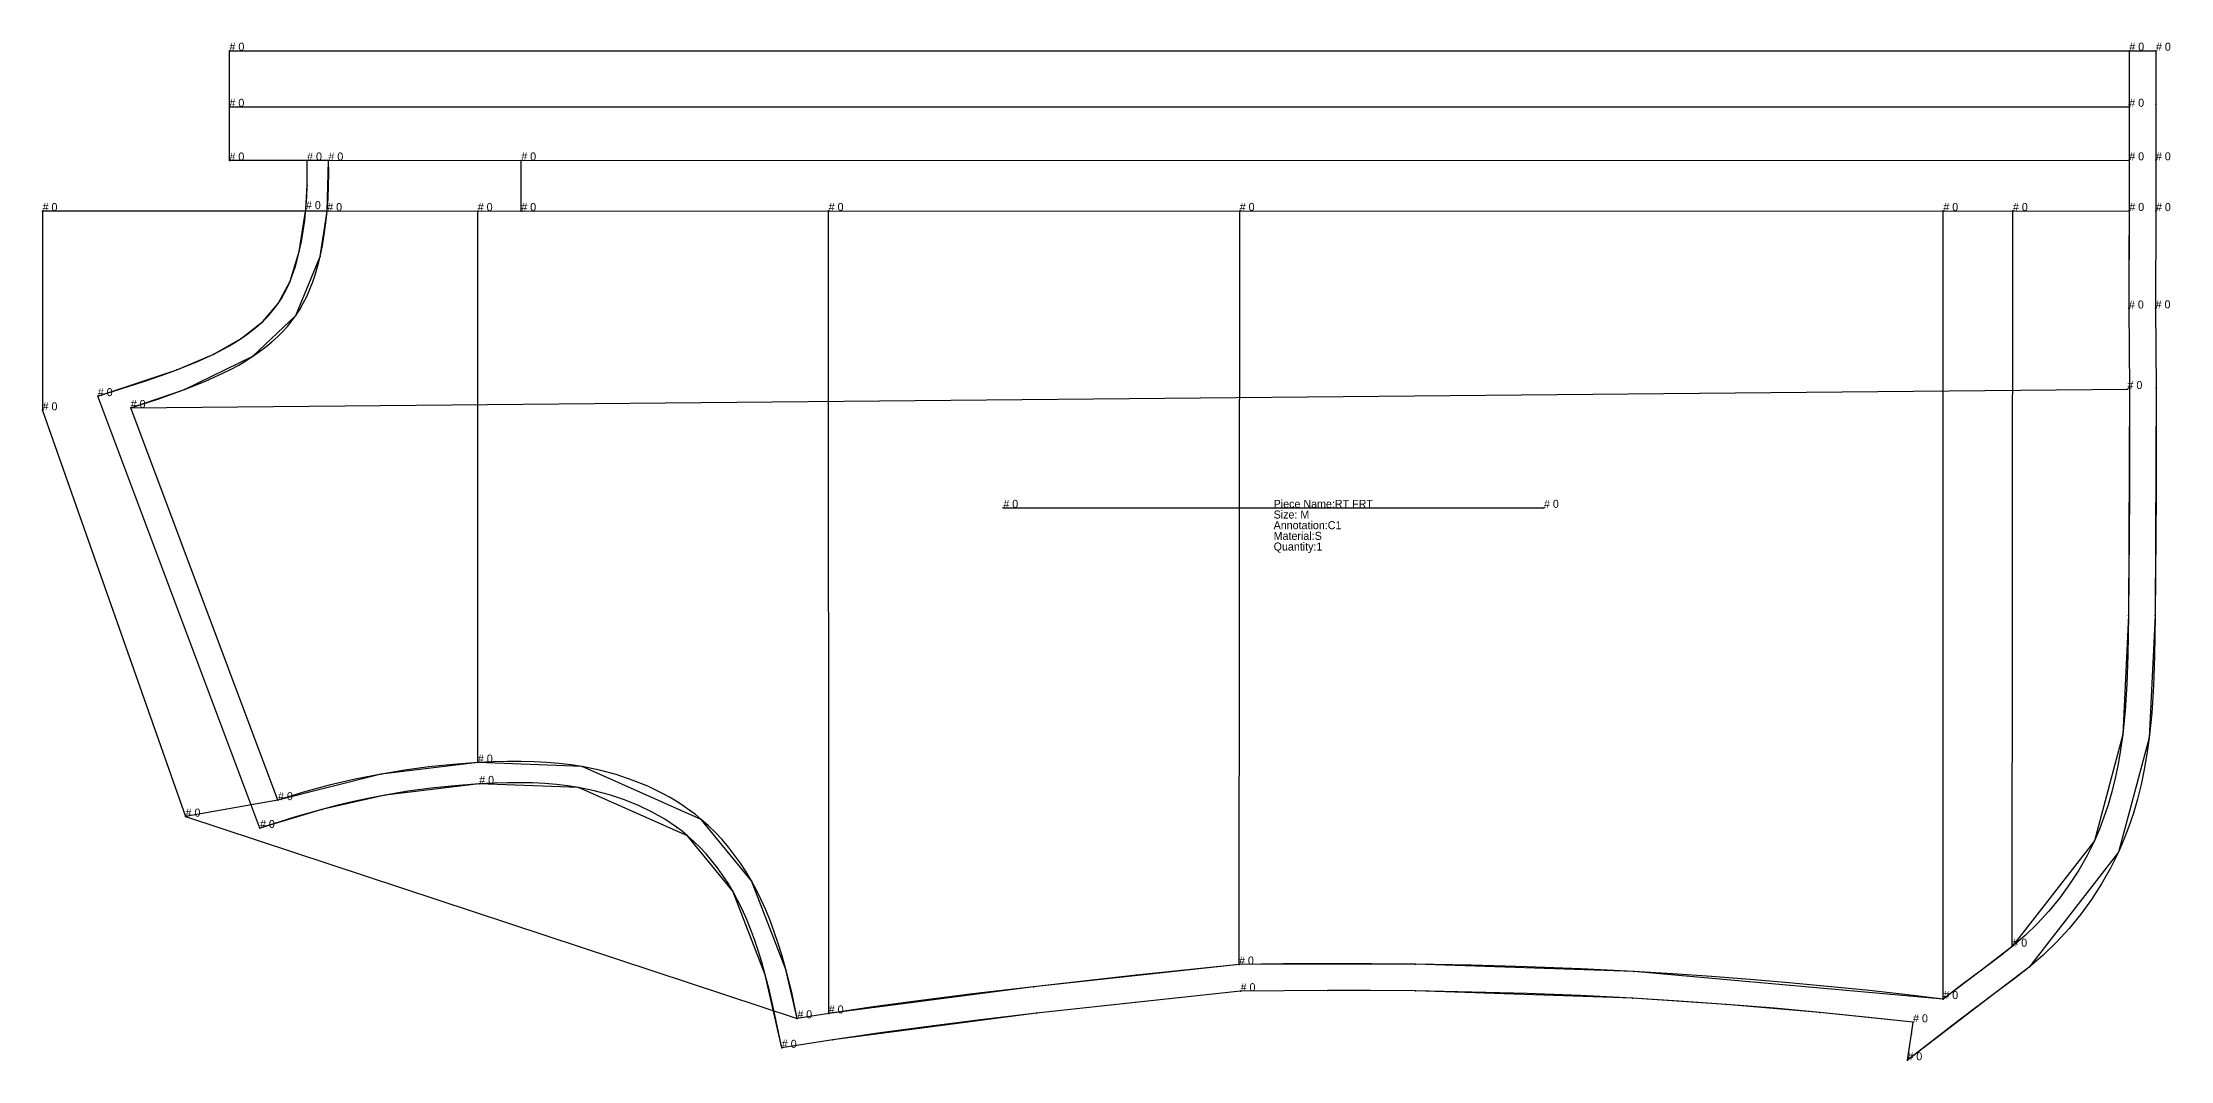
# Model space of a CAD drawing. Header units: metres. Extents: x 0 to 3840, y -36 to 1859.
# Drawn here: x 2963 to 3761, y 618 to 999 of the extents above; entities that cross this region are included whole.
import ezdxf

# ---------------------------------------------------------------- set-up
doc = ezdxf.new("R2010")
doc.units = ezdxf.units.M

# ---------------------------------------------------------------- blocks, each defined once
blk = doc.blocks.new('10')
at = {"layer": '1'}
blk.add_lwpolyline([(3745.3831, 996.385), (3755.3831, 996.371), (3755.353, 955.299), (3755.3931, 936.261), (3755.2429, 899.781), (3755.4031, 869.812), (3755.103, 784.588), (3752.8291, 738.753), (3741.3611, 695.962), (3707.896, 652.795), (3695.8589, 643.655), (3662.188, 617.89), (3663.6951, 627.866), (3664.3049, 632.14), (3629.322, 635.846), (3594.271, 638.839), (3559.168, 641.151), (3477.7109, 643.897), (3444.9431, 644.094), (3412.176, 643.802), (3335.696, 635.518), (3259.239, 625.584), (3240.1541, 622.59), (3233.97, 649.905), (3221.803, 681.257), (3204.7859, 702.107), (3163.896, 720.112), (3126.688, 721.52), (3091.4131, 717.337), (3067.741, 711.955), (3044.488, 704.961), (2983.677, 866.867), (3013.3799, 876.8), (3027.177, 882.66), (3037.4099, 888.48), (3045.5139, 894.897), (3051.355, 901.665), (3055.7759, 909.986), (3059.2251, 921.045), (3061.7329, 936.979), (3062.241, 945.888), (3062.1599, 955.225), (3033.053, 955.225), (3033.063, 996.385)], close=True, dxfattribs=at)
at = {"layer": '14'}
blk.add_lwpolyline([(3745.3831, 996.385), (3745.353, 955.285), (3745.3931, 936.315), (3745.2429, 899.735), (3745.4031, 869.755), (3745.103, 784.675), (3742.9031, 739.985), (3732.283, 700.165), (3701.5229, 660.505), (3689.9529, 651.725), (3675.6531, 640.875), (3559.6421, 651.14), (3477.762, 653.897), (3411.583, 653.795), (3334.5339, 645.45), (3257.7629, 635.475), (3245.9729, 633.625), (3241.698, 651.973), (3228.7571, 685.214), (3209.98, 708.194), (3165.3201, 727.986), (3126.1931, 729.505), (3089.9629, 725.205), (3051.2429, 715.415), (2996.0229, 862.435), (3016.2329, 869.325), (3041.853, 881.825), (3057.9529, 897.135), (3067.0161, 919.224), (3069.7029, 936.265), (3070.1631, 955.225), (3033.053, 955.225), (3033.063, 996.385)], close=True, dxfattribs=at)
at = {"layer": '2'}
for p in [(3033.063, 996.385), (3033.063, 996.385), (3745.3831, 996.385), (3745.3831, 996.385), (3755.3831, 996.371), (3033.053, 975.355), (3745.363, 975.355), (3033.053, 955.225), (3033.053, 955.225), (3062.1599, 955.225), (3070.1631, 955.225), (3070.1631, 955.225), (3142.4729, 955.235), (3745.353, 955.285), (3745.353, 955.285), (3755.353, 955.299), (2962.9829, 936.265), (2962.9829, 936.265), (3069.7029, 936.265), (3069.7029, 936.265), (3126.1531, 936.265), (3142.4729, 936.275), (3257.7229, 936.325), (3411.843, 936.335), (3675.6531, 936.305), (3701.7529, 936.305), (3745.3931, 936.315), (3745.3931, 936.315), (3755.3931, 936.261), (2983.677, 866.867), (2996.0229, 862.435), (2996.0229, 862.435), (3744.7029, 869.555), (2962.9829, 861.545), (2962.9829, 861.545), (3323.2129, 825.005), (3323.2129, 825.005), (3525.9131, 825.005), (3525.9131, 825.005), (3126.1931, 729.505), (3051.2429, 715.415), (3051.2429, 715.415), (3016.583, 709.235), (3016.583, 709.235), (3016.583, 709.235), (3044.488, 704.961), (3701.5229, 660.505), (3411.583, 653.795), (3411.583, 653.795), (3412.176, 643.802), (3675.6531, 640.875), (3675.6531, 640.875), (3245.9729, 633.625), (3245.9729, 633.625), (3257.7629, 635.475), (3664.3049, 632.14), (3240.1541, 622.59), (3662.188, 617.89)]:
    blk.add_point(p, dxfattribs=at)
at = {"layer": '3'}
for p in [(3062.241, 945.888), (3061.7329, 936.979), (3069.7029, 936.265), (3059.2251, 921.045), (3067.0161, 919.224), (3055.7759, 909.986), (3051.355, 901.665), (3045.5139, 894.897), (3057.9529, 897.135), (3745.2429, 899.735), (3755.2429, 899.781), (3037.4099, 888.48), (3027.177, 882.66), (3041.853, 881.825), (3013.3799, 876.8), (3745.4031, 869.755), (3755.4031, 869.812), (3016.2329, 869.325), (3745.103, 784.675), (3755.103, 784.588), (3742.9031, 739.985), (3752.8291, 738.753), (3126.1931, 729.505), (3165.3201, 727.986), (3089.9629, 725.205), (3126.688, 721.52), (3163.896, 720.112), (3067.741, 711.955), (3091.4131, 717.337), (3204.7859, 702.107), (3209.98, 708.194), (3732.283, 700.165), (3741.3611, 695.962), (3221.803, 681.257), (3228.7571, 685.214), (3701.5229, 660.505), (3233.97, 649.905), (3241.698, 651.973), (3477.762, 653.897), (3559.6421, 651.14), (3689.9529, 651.725), (3707.896, 652.795), (3334.5339, 645.45), (3444.9431, 644.094), (3477.7109, 643.897), (3559.168, 641.151), (3594.271, 638.839), (3695.8589, 643.655), (3257.7629, 635.475), (3335.696, 635.518), (3629.322, 635.846), (3259.239, 625.584), (3663.6951, 627.866)]:
    blk.add_point(p, dxfattribs=at)
at = {"layer": '5'}
blk.add_line((3323.2129, 825.005), (3525.9131, 825.005), dxfattribs=at)
at = {"layer": '7'}
blk.add_line((3323.2129, 825.005), (3525.9131, 825.005), dxfattribs=at)
at = {"layer": '8'}
for p, q in [((3033.053, 975.355), (3745.363, 975.355)), ((3070.1631, 955.225), (3745.353, 955.285)), ((3142.4729, 936.275), (3142.4729, 955.235)), ((3069.7029, 936.265), (2962.9829, 936.265)), ((2962.9829, 936.265), (2962.9829, 861.545)), ((3069.7029, 936.265), (3745.3931, 936.315)), ((3126.1931, 729.505), (3126.1531, 936.265)), ((3257.7629, 635.475), (3257.7229, 936.325)), ((3411.583, 653.795), (3411.843, 936.335)), ((3675.6531, 640.875), (3675.6531, 936.305)), ((3701.5229, 660.505), (3701.7529, 936.305)), ((2996.0229, 862.435), (3744.7029, 869.555)), ((2962.9829, 861.545), (3016.583, 709.235)), ((3051.2429, 715.415), (3016.583, 709.235)), ((3016.583, 709.235), (3245.9729, 633.625))]:
    blk.add_line(p, q, dxfattribs=at)
at = {"layer": '80'}
for p in [(3745.3679, 976.255, 5), (3755.3679, 976.247, 5), (3745.353, 955.295, 5), (3755.353, 955.301, 5), (3205.5979, 711.624, 5), (3200.791, 705.232, 5)]:
    blk.add_point(p, dxfattribs=at)
at = {"layer": '84'}
blk.add_lwpolyline([(3745.3831, 996.385), (3755.3831, 996.371), (3755.353, 955.299), (3755.3931, 936.261), (3755.2429, 899.781), (3755.4031, 869.812), (3755.429, 829.763), (3755.103, 784.588), (3754.874, 769.508), (3754.4719, 758.235), (3753.8, 748.061), (3752.8291, 738.753), (3751.9741, 732.709), (3750.958, 726.882), (3749.7781, 721.26), (3748.4331, 715.834), (3746.9199, 710.595), (3745.238, 705.539), (3743.385, 700.663), (3741.3611, 695.962), (3738.375, 689.916), (3735.0081, 683.997), (3731.2749, 678.234), (3727.198, 672.657), (3722.7949, 667.295), (3718.092, 662.178), (3713.1169, 657.336), (3707.896, 652.795), (3703.1431, 649.055), (3695.8589, 643.655), (3681.543, 632.886), (3662.188, 617.89), (3663.6951, 627.866), (3664.3049, 632.14), (3644.113, 634.339), (3629.322, 635.846), (3612.4021, 637.387), (3594.271, 638.839), (3576.4341, 640.098), (3559.168, 641.151), (3539.6189, 642.131), (3519.571, 642.914), (3498.9641, 643.502), (3477.7109, 643.897), (3460.9341, 644.065), (3444.9431, 644.094), (3412.176, 643.802), (3368.012, 639.107), (3335.696, 635.518), (3313.688, 632.932), (3294.2029, 630.49), (3276.1709, 628.056), (3259.239, 625.584), (3240.1541, 622.59), (3236.791, 638.397), (3235.375, 644.417), (3233.97, 649.905), (3232.645, 654.647), (3231.292, 659.069), (3229.8921, 663.236), (3228.4319, 667.185), (3226.897, 670.953), (3225.2839, 674.546), (3223.5879, 677.977), (3221.803, 681.257), (3219.991, 684.29), (3218.0791, 687.214), (3216.072, 690.022), (3213.9761, 692.707), (3211.7949, 695.263), (3209.5339, 697.684), (3207.196, 699.967), (3204.7859, 702.107), (3202.7739, 703.743), (3200.679, 705.316), (3196.2471, 708.271), (3191.5049, 710.963), (3186.47, 713.382), (3181.158, 715.519), (3175.6021, 717.36), (3169.835, 718.895), (3163.896, 720.112), (3159.832, 720.748), (3155.6489, 721.25), (3151.333, 721.618), (3146.8611, 721.855), (3142.2271, 721.963), (3137.3679, 721.944), (3132.228, 721.797), (3126.688, 721.52), (3117.624, 720.85), (3108.7241, 719.93), (3099.9871, 718.759), (3091.4131, 717.337), (3085.5349, 716.199), (3079.6289, 714.923), (3073.697, 713.508), (3067.741, 711.955), (3057.8779, 709.12), (3044.488, 704.961), (2983.677, 866.867), (3000.9021, 872.383), (3007.439, 874.63), (3013.3799, 876.8), (3020.8201, 879.767), (3027.177, 882.66), (3032.5769, 885.505), (3035.0581, 886.973), (3037.4099, 888.48), (3039.6279, 890.024), (3041.7151, 891.606), (3043.676, 893.229), (3045.5139, 894.897), (3047.1699, 896.548), (3048.6951, 898.226), (3050.0901, 899.932), (3051.355, 901.665), (3052.5659, 903.546), (3053.7051, 905.557), (3054.7739, 907.702), (3055.7759, 909.986), (3056.75, 912.519), (3057.645, 915.192), (3058.467, 918.023), (3059.2251, 921.045), (3060.031, 924.822), (3060.7161, 928.73), (3061.283, 932.777), (3061.7329, 936.979), (3062.072, 941.524), (3062.241, 945.888), (3062.2571, 949.834), (3062.1599, 955.225), (3033.053, 955.225), (3033.063, 996.385)], close=True, dxfattribs=at)
at = {"layer": '87'}
blk.add_lwpolyline([(3745.3831, 996.385), (3745.353, 955.285), (3745.3931, 936.315), (3745.2549, 918.025), (3745.2429, 899.735), (3745.4031, 869.755), (3745.4199, 830.055), (3745.103, 784.675), (3744.887, 769.941), (3744.501, 758.962), (3743.8491, 749.05), (3742.9031, 739.985), (3742.1011, 734.311), (3741.155, 728.863), (3740.0601, 723.621), (3738.8159, 718.574), (3737.417, 713.71), (3735.863, 709.023), (3734.1521, 704.51), (3732.283, 700.165), (3729.5449, 694.622), (3726.4561, 689.193), (3723.0281, 683.904), (3719.282, 678.783), (3715.2339, 673.854), (3710.908, 669.148), (3706.3291, 664.689), (3701.5229, 660.505), (3696.9919, 656.939), (3689.9529, 651.725), (3682.7671, 646.351), (3675.6531, 640.875), (3661.1799, 642.577), (3646.7, 644.159), (3632.2109, 645.621), (3617.7129, 646.964), (3603.208, 648.188), (3588.6941, 649.291), (3574.1721, 650.275), (3559.6421, 651.14), (3539.7241, 652.132), (3519.4561, 652.921), (3498.813, 653.509), (3477.762, 653.897), (3461.217, 654.058), (3444.6731, 654.095), (3428.1279, 654.007), (3411.583, 653.795), (3373.0459, 649.756), (3334.5339, 645.45), (3311.751, 642.76), (3292.2561, 640.315), (3274.3999, 637.906), (3257.7629, 635.475), (3245.9729, 633.625), (3244.0029, 642.829), (3241.698, 651.973), (3240.2739, 657.011), (3238.8259, 661.702), (3237.332, 666.12), (3235.7781, 670.304), (3234.1479, 674.297), (3232.439, 678.104), (3230.6431, 681.739), (3228.7571, 685.214), (3226.7729, 688.541), (3224.675, 691.753), (3222.467, 694.843), (3220.155, 697.801), (3217.7451, 700.621), (3215.2429, 703.296), (3212.6531, 705.822), (3209.98, 708.194), (3207.7649, 709.994), (3205.4609, 711.727), (3203.0701, 713.389), (3200.593, 714.981), (3198.033, 716.5), (3195.3931, 717.946), (3192.675, 719.315), (3189.8831, 720.608), (3184.082, 722.958), (3178.0281, 724.979), (3171.759, 726.659), (3165.3201, 727.986), (3161.0259, 728.661), (3156.6089, 729.194), (3152.054, 729.587), (3147.3391, 729.842), (3142.458, 729.96), (3137.3511, 729.944), (3131.9641, 729.793), (3126.1931, 729.505), (3116.968, 728.82), (3107.8479, 727.875), (3098.844, 726.669), (3089.9629, 725.205), (3080.179, 723.262), (3070.4651, 720.983), (3060.8191, 718.367), (3051.2429, 715.415), (2996.0229, 862.435), (3006.1831, 865.704), (3016.2329, 869.325), (3024.033, 872.445), (3030.6379, 875.446), (3033.668, 876.98), (3036.5359, 878.549), (3039.26, 880.161), (3041.853, 881.825), (3044.354, 883.569), (3046.7209, 885.365), (3048.95, 887.212), (3051.0381, 889.107), (3052.9839, 891.048), (3054.7859, 893.034), (3056.4431, 895.063), (3057.9529, 897.135), (3059.3979, 899.377), (3060.75, 901.758), (3062.01, 904.281), (3063.1799, 906.951), (3064.261, 909.768), (3065.259, 912.745), (3066.175, 915.891), (3067.0161, 919.224), (3067.8899, 923.298), (3068.627, 927.487), (3069.231, 931.803), (3069.7029, 936.265), (3070.0491, 940.984), (3070.24, 945.717), (3070.2791, 950.464), (3070.1631, 955.225), (3033.053, 955.225), (3033.063, 996.385)], close=True, dxfattribs=at)
at = {"layer": '1'}
for s, p in [('# 0', (3033.063, 996.385)), ('# 0', (3745.3831, 996.385)), ('# 0', (3755.3831, 996.371)), ('# 0', (3033.053, 955.225)), ('# 0', (3062.1599, 955.225)), ('# 0', (3755.353, 955.299)), ('# 0', (3061.7329, 936.979)), ('# 0', (3755.3931, 936.261)), ('# 0', (3755.2429, 899.781)), ('# 0', (2983.677, 866.867)), ('Size: M', (3424.563, 821.005)), ('Piece Name:RT FRT', (3424.563, 825.005)), ('Annotation:C1', (3424.563, 817.005)), ('Material:S', (3424.563, 813.005)), ('Quantity:1', (3424.563, 809.005)), ('# 0', (3126.688, 721.52)), ('# 0', (3044.488, 704.961)), ('# 0', (3412.176, 643.802)), ('# 0', (3664.3049, 632.14)), ('# 0', (3240.1541, 622.59)), ('# 0', (3662.188, 617.89))]:
    blk.add_text(s, height=3, dxfattribs=at).set_placement(p)
at = {"layer": '14'}
for p in [(3033.063, 996.385), (3745.3831, 996.385), (3033.053, 955.225), (3070.1631, 955.225), (3745.353, 955.285), (3069.7029, 936.265), (3745.3931, 936.315), (3745.2429, 899.735), (2996.0229, 862.435), (3126.1931, 729.505), (3051.2429, 715.415), (3411.583, 653.795), (3675.6531, 640.875), (3245.9729, 633.625)]:
    blk.add_text('# 0', height=3, dxfattribs=at).set_placement(p)
at = {"layer": '7'}
for p in [(3323.2129, 825.005), (3525.9131, 825.005)]:
    blk.add_text('# 0', height=3, dxfattribs=at).set_placement(p)
at = {"layer": '8'}
for p in [(3033.053, 975.355), (3745.363, 975.355), (3070.1631, 955.225), (3142.4729, 955.235), (3745.353, 955.285), (2962.9829, 936.265), (2962.9829, 936.265), (3069.7029, 936.265), (3069.7029, 936.265), (3126.1531, 936.265), (3142.4729, 936.275), (3257.7229, 936.325), (3411.843, 936.335), (3675.6531, 936.305), (3701.7529, 936.305), (3745.3931, 936.315), (3744.7029, 869.555), (2962.9829, 861.545), (2962.9829, 861.545), (2996.0229, 862.435), (3126.1931, 729.505), (3051.2429, 715.415), (3016.583, 709.235), (3016.583, 709.235), (3016.583, 709.235), (3701.5229, 660.505), (3411.583, 653.795), (3257.7629, 635.475), (3675.6531, 640.875), (3245.9729, 633.625)]:
    blk.add_text('# 0', height=3, dxfattribs=at).set_placement(p)

msp = doc.modelspace()

# ---------------------------------------------------------------- block references
at = {"layer": '1'}
msp.add_blockref('10', (0, 0), dxfattribs=at)

doc.saveas('drawing.dxf')
